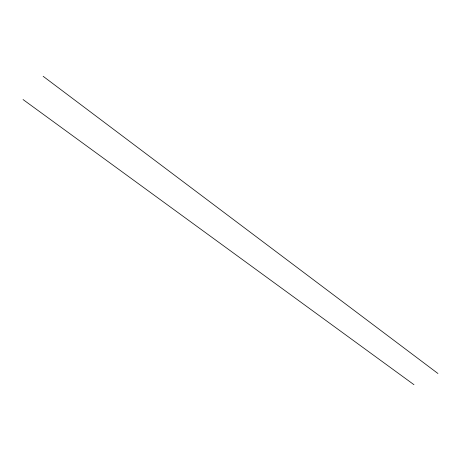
<?xml version="1.0" encoding="UTF-8"?>
<svg xmlns="http://www.w3.org/2000/svg" width="461" height="461" viewBox="0 0 461 461"><rect width="100%" height="100%" fill="white"/><g stroke="black" fill="none" stroke-linecap="round" stroke-linejoin="round"><path stroke-width="0.69" d="M23.05 99.547L413.972 384.699M43.155 76.301L437.95 373.508"/></g></svg>
